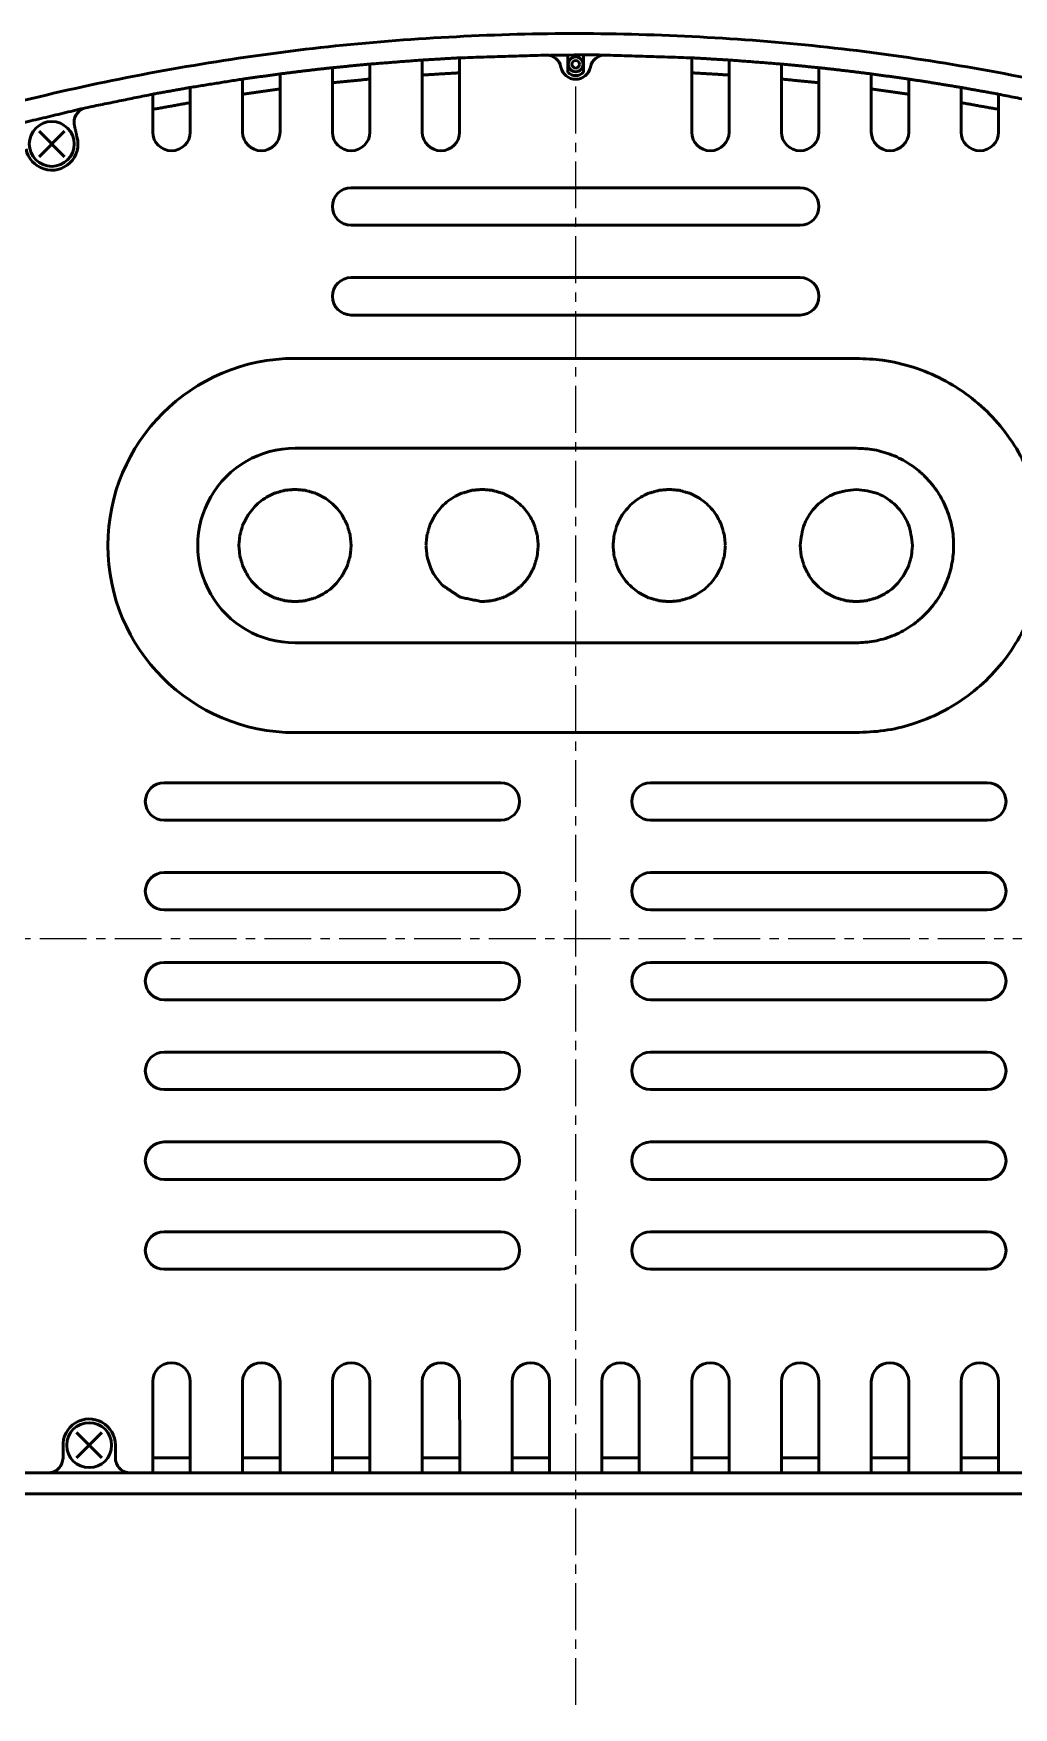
# Model space of a CAD drawing. Extents: x -188 to 653, y 38 to 632.
# Drawn here: x -24 to 106.9, y 150.5 to 374.1 of the extents above; entities that cross this region are included whole.
import ezdxf

# ---------------------------------------------------------------- set-up
doc = ezdxf.new("R2010")
doc.units = 0
doc.header["$LTSCALE"] = 5
doc.linetypes.add('CENTER', pattern=[2, 1.25, -0.25, 0.25, -0.25])
doc.layers.add('1轮廓实线层', color=7, linetype='CONTINUOUS')
doc.layers.add('3中心线层', color=1, linetype='CENTER')

msp = doc.modelspace()

# ---------------------------------------------------------------- linework, layer by layer
at = {"layer": '1轮廓实线层', "lineweight": 50}
for p, q in [((47.39, 371.274), (47.39, 368.948)), ((47.39, 370.02), (47.39, 371.192)), ((49.49, 371.274), (49.49, 368.948)), ((49.49, 370.02), (49.49, 369.52)), ((15.94, 367.555), (15.94, 360.963)), ((20.94, 360.963), (20.94, 368.045)), ((27.94, 368.59), (27.94, 360.963)), ((32.94, 360.963), (32.94, 368.881)), ((63.94, 368.881), (63.94, 360.964)), ((68.94, 360.964), (68.94, 368.591)), ((75.94, 368.046), (75.94, 360.964)), ((80.94, 360.964), (80.94, 367.556)), ((-3.06, 360.963), (-3.06, 364.899)), ((3.94, 366.022), (3.94, 360.963)), ((8.94, 360.963), (8.94, 366.723)), ((87.94, 366.724), (87.94, 360.964)), ((92.94, 360.964), (92.94, 366.023)), ((99.94, 364.899), (99.94, 360.964)), ((-8.06, 363.996), (-8.06, 360.963)), ((104.94, 360.964), (104.94, 363.997)), ((-23.257, 357.678), (-19.863, 361.072)), ((-23.257, 361.072), (-19.863, 357.678)), ((78.44, 353.52), (18.44, 353.519)), ((18.44, 348.519), (78.44, 348.52)), ((78.44, 341.52), (18.44, 341.519)), ((18.44, 336.519), (78.44, 336.52)), ((85.94, 330.721), (10.94, 330.721)), ((10.94, 292.721), (85.94, 292.721)), ((10.94, 280.721), (85.854, 280.721)), ((38.44, 274.02), (-6.56, 274.019)), ((103.44, 274.02), (58.44, 274.02)), ((-6.56, 269.019), (38.44, 269.02)), ((58.44, 269.02), (103.44, 269.02)), ((38.44, 262.02), (-6.56, 262.019)), ((103.44, 262.02), (58.44, 262.02)), ((-6.56, 257.019), (38.44, 257.02)), ((58.44, 257.02), (103.44, 257.02)), ((38.44, 250.02), (-6.56, 250.019)), ((103.44, 250.02), (58.44, 250.02)), ((-6.56, 245.019), (38.44, 245.02)), ((58.44, 245.02), (103.44, 245.02)), ((38.44, 238.02), (-6.56, 238.019)), ((103.44, 238.02), (58.44, 238.02)), ((-6.56, 233.019), (38.44, 233.02)), ((58.44, 233.02), (103.44, 233.02)), ((38.44, 226.02), (-6.56, 226.019)), ((103.44, 226.02), (58.44, 226.02)), ((-6.56, 221.019), (38.44, 221.02)), ((58.44, 221.02), (103.44, 221.02)), ((38.44, 214.02), (-6.56, 214.019)), ((103.44, 214.02), (58.44, 214.02)), ((-6.56, 209.019), (38.44, 209.02)), ((58.44, 209.02), (103.44, 209.02)), ((-8.06, 194.019), (-8.059, 183.807)), ((-3.059, 183.807), (-3.06, 194.019)), ((3.94, 194.019), (3.941, 183.807)), ((8.941, 183.807), (8.94, 194.019)), ((15.94, 194.019), (15.941, 183.807)), ((20.941, 183.807), (20.94, 194.019)), ((27.94, 194.019), (27.941, 183.807)), ((32.941, 183.807), (32.94, 194.019)), ((39.94, 194.02), (39.941, 183.807)), ((44.941, 183.807), (44.94, 194.02)), ((51.94, 194.02), (51.941, 183.807)), ((56.941, 183.807), (56.94, 194.02)), ((63.94, 194.02), (63.941, 183.807)), ((68.941, 183.807), (68.94, 194.02)), ((75.94, 194.02), (75.941, 183.807)), ((80.941, 183.808), (80.94, 194.02)), ((87.94, 194.02), (87.941, 183.807)), ((92.941, 183.808), (92.94, 194.02)), ((99.94, 194.02), (99.941, 183.807)), ((104.941, 183.808), (104.94, 194.02)), ((-18.257, 183.81), (-14.862, 187.204)), ((-18.257, 187.204), (-14.862, 183.81)), ((-20.056, 183.807), (-20.056, 185.345)), ((-13.063, 185.507), (-13.063, 183.807))]:
    msp.add_line(p, q, dxfattribs=at)
for centre, radius in [((48.44, 370.02), 1), ((48.44, 370.02), 0.5), ((-21.56, 359.375), 3), ((-16.559, 185.507), 3)]:
    msp.add_circle(centre, radius, dxfattribs=at)
for centre, radius, start, end in [((44.514, 369.249), 2, 11.10075, 90.75928), ((48.44, 370.02), 2, 191.10075, 348.89573), ((52.365, 369.249), 2, 89.23862, 168.89573), ((-16.581, 362.259), 2, 102.35713, 180.00031), ((-21.56, 359.375), 3.5, 190.94333, 15.67456), ((-5.56, 360.963), 2.5, 180.00031, 0.00031), ((6.44, 360.963), 2.5, 180.00031, 0.00031), ((18.44, 360.963), 2.5, 180.00031, 0.00031), ((30.44, 360.963), 2.5, 180.00031, 0.00031), ((66.44, 360.964), 2.5, 180.00031, 0.00031), ((78.44, 360.964), 2.5, 180.00031, 0.00031), ((90.44, 360.964), 2.5, 180.00031, 0.00031), ((102.44, 360.964), 2.5, 180.00031, 0.00031), ((18.44, 351.019), 2.5, 90.00031, 270.00031), ((78.44, 351.02), 2.5, 270.00031, 90.00031), ((18.44, 339.019), 2.5, 90.00031, 270.00031), ((78.44, 339.02), 2.5, 270.00031, 90.00031), ((10.94, 305.721), 25, 90.00031, 270.00031), ((10.94, 305.721), 13, 89.99994, 269.99999), ((-6.56, 271.519), 2.5, 90.00031, 270.00031), ((38.44, 271.52), 2.5, 270.00031, 90.00031), ((58.44, 271.52), 2.5, 90.00031, 270.00031), ((103.44, 271.52), 2.5, 270.00031, 90.00031), ((-6.56, 259.519), 2.5, 90.00031, 270.00031), ((38.44, 259.52), 2.5, 270.00031, 90.00031), ((58.44, 259.52), 2.5, 90.00031, 270.00031), ((103.44, 259.52), 2.5, 270.00031, 90.00031), ((-6.56, 247.519), 2.5, 90.00031, 270.00031), ((38.44, 247.52), 2.5, 270.00031, 90.00031), ((58.44, 247.52), 2.5, 90.00031, 270.00031), ((103.44, 247.52), 2.5, 270.00031, 90.00031), ((-6.56, 235.519), 2.5, 90.00031, 270.00031), ((38.44, 235.52), 2.5, 270.00031, 90.00031), ((58.44, 235.52), 2.5, 90.00031, 270.00031), ((103.44, 235.52), 2.5, 270.00031, 90.00031), ((-6.56, 223.519), 2.5, 90.00031, 270.00031), ((38.44, 223.52), 2.5, 270.00031, 90.00031), ((58.44, 223.52), 2.5, 90.00031, 270.00031), ((103.44, 223.52), 2.5, 270.00031, 90.00031), ((-6.56, 211.519), 2.5, 90.00031, 270.00031), ((38.44, 211.52), 2.5, 270.00031, 90.00031), ((58.44, 211.52), 2.5, 90.00031, 270.00031), ((103.44, 211.52), 2.5, 270.00031, 90.00031), ((-5.56, 194.019), 2.5, 0.00031, 180.00031), ((6.44, 194.019), 2.5, 0.00031, 180.00031), ((18.44, 194.019), 2.5, 0.00031, 180.00031), ((30.44, 194.019), 2.5, 0.00031, 180.00031), ((42.44, 194.02), 2.5, 0.00031, 180.00031), ((54.44, 194.02), 2.5, 0.00031, 180.00031), ((66.44, 194.02), 2.5, 0.00031, 180.00031), ((78.44, 194.02), 2.5, 0.00031, 180.00031), ((90.44, 194.02), 2.5, 0.00031, 180.00031), ((102.44, 194.02), 2.5, 0.00031, 180.00031), ((-16.559, 185.507), 3.5, 0.00031, 182.65311), ((-11.063, 183.807), 2, 180.00038, 270.00065)]:
    msp.add_arc(centre, radius, start, end, dxfattribs=at)
for points, knots in [([(143.275, 359.185), (138.168, 360.748), (128.044, 363.846), (112.521, 367.54), (96.887, 370.445), (81.018, 372.563), (64.986, 373.808), (48.764, 374.287), (32.506, 373.845), (16.365, 372.62), (0.334, 370.501), (-15.464, 367.581), (-31.099, 363.865), (-41.273, 360.752), (-46.396, 359.184)], [0, 0, 0, 0, 0.0838072, 0.1661367, 0.2489902, 0.3312671, 0.4143816, 0.4983057, 0.5822928, 0.665941, 0.7492461, 0.8330356, 0.9159389, 1, 1, 1, 1]), ([(15.94, 367.555), (15.94, 367.818), (15.94, 368.344), (15.94, 369.008), (15.94, 369.475), (15.94, 369.536), (15.94, 369.567)], [0, 0, 0, 0, 0.2502198, 0.4998032, 0.7499494, 1, 1, 1, 1]), ([(20.94, 370.053), (20.94, 370.026), (20.94, 369.97), (20.94, 369.593), (20.94, 369.182), (20.94, 368.707), (20.94, 368.307), (20.94, 368.045)], [0, 0, 0, 0, 0.2371282, 0.4881268, 0.6192345, 0.7507605, 1, 1, 1, 1]), ([(27.94, 368.59), (27.94, 368.853), (27.94, 369.377), (27.94, 370.04), (27.94, 370.504), (27.94, 370.564), (27.94, 370.595)], [0, 0, 0, 0, 0.2502381, 0.4998055, 0.7499404, 1, 1, 1, 1]), ([(32.94, 370.883), (32.94, 370.855), (32.94, 370.799), (32.94, 370.425), (32.94, 370.021), (32.94, 369.547), (32.94, 369.145), (32.94, 368.881)], [0, 0, 0, 0, 0.2415331, 0.485965, 0.616813, 0.7489124, 1, 1, 1, 1]), ([(44.873, 371.217), (45.176, 371.224), (47.679, 371.275), (50.185, 371.286), (52.386, 371.257)], [0.25052276, 0.25052276, 0.25052276, 0.25052276, 0.29240104, 0.59649923, 0.59649923, 0.59649923, 0.59649923]), ([(63.94, 368.881), (63.94, 369.144), (63.94, 369.668), (63.94, 370.33), (63.94, 370.793), (63.94, 370.854), (63.94, 370.884)], [0, 0, 0, 0, 0.250235, 0.4998001, 0.7499349, 1, 1, 1, 1]), ([(68.94, 370.595), (68.94, 370.568), (68.94, 370.511), (68.94, 370.134), (68.94, 369.724), (68.94, 369.253), (68.94, 368.852), (68.94, 368.591)], [0, 0, 0, 0, 0.2391859, 0.4900472, 0.6185882, 0.7511659, 1, 1, 1, 1]), ([(75.94, 368.046), (75.94, 368.309), (75.94, 368.834), (75.94, 369.497), (75.94, 369.963), (75.94, 370.024), (75.94, 370.054)], [0, 0, 0, 0, 0.250244, 0.4998196, 0.7499528, 1, 1, 1, 1]), ([(80.94, 369.568), (80.94, 369.541), (80.94, 369.484), (80.94, 369.107), (80.94, 368.695), (80.94, 368.221), (80.94, 367.819), (80.94, 367.556)], [0, 0, 0, 0, 0.23757801, 0.48874008, 0.61751689, 0.75070178, 1, 1, 1, 1]), ([(-3.06, 366.928), (-3.06, 366.9), (-3.06, 366.843), (-3.06, 366.46), (-3.06, 366.045), (-3.06, 365.568), (-3.06, 365.163), (-3.06, 364.899)], [0, 0, 0, 0, 0.23762023, 0.4884102, 0.61700672, 0.74971594, 1, 1, 1, 1]), ([(3.94, 366.022), (3.94, 366.286), (3.94, 366.813), (3.94, 367.48), (3.94, 367.951), (3.94, 368.013), (3.94, 368.044)], [0, 0, 0, 0, 0.2503965, 0.5001393, 0.7499956, 1, 1, 1, 1]), ([(8.94, 368.739), (8.94, 368.712), (8.94, 368.656), (8.94, 368.277), (8.94, 367.864), (8.94, 367.389), (8.94, 366.986), (8.94, 366.723)], [0, 0, 0, 0, 0.2376993, 0.4887504, 0.6174999, 0.7505738, 1, 1, 1, 1]), ([(87.94, 366.724), (87.94, 366.987), (87.94, 367.513), (87.94, 368.18), (87.94, 368.649), (87.94, 368.71), (87.94, 368.741)], [0, 0, 0, 0, 0.2503071, 0.5000806, 0.7499623, 1, 1, 1, 1]), ([(92.94, 368.044), (92.94, 368.017), (92.94, 367.96), (92.94, 367.58), (92.94, 367.166), (92.94, 366.69), (92.94, 366.286), (92.94, 366.023)], [0, 0, 0, 0, 0.237652, 0.4885292, 0.6171812, 0.7500833, 1, 1, 1, 1]), ([(99.94, 364.899), (99.94, 365.163), (99.94, 365.691), (99.94, 366.361), (99.94, 366.835), (99.94, 366.897), (99.94, 366.928)], [0, 0, 0, 0, 0.2503201, 0.5000906, 0.7499803, 1, 1, 1, 1]), ([(-8.06, 363.996), (-8.06, 364.261), (-8.06, 364.789), (-8.06, 365.466), (-8.06, 365.845), (-8.06, 366.009), (-8.06, 366.024), (-8.06, 366.031)], [0, 0, 0, 0, 0.2500043, 0.4994497, 0.7490201, 0.8746722, 1, 1, 1, 1]), ([(104.94, 366.032), (104.94, 366.004), (104.94, 365.946), (104.94, 365.561), (104.94, 365.145), (104.94, 364.666), (104.94, 364.262), (104.94, 363.997)], [0, 0, 0, 0, 0.2376069, 0.4883205, 0.6181178, 0.7494166, 1, 1, 1, 1]), ([(85.854, 280.721), (87.127, 280.774), (89.673, 280.879), (93.535, 281.795), (97.328, 283.335), (100.929, 285.561), (104.096, 288.369), (106.757, 291.659), (108.815, 295.356), (110.238, 299.341), (110.957, 303.512), (110.98, 307.745), (110.277, 311.918), (108.898, 315.918), (106.854, 319.624), (104.229, 322.944), (101.073, 325.763), (97.496, 328.028), (93.586, 329.635), (89.69, 330.567), (87.112, 330.673), (85.94, 330.721)], [0, 0, 0, 0, 0.0485691, 0.0971384, 0.1507572, 0.2043759, 0.2580257, 0.3116756, 0.3652843, 0.4188931, 0.4725529, 0.5262125, 0.5798253, 0.6334383, 0.6870822, 0.7407257, 0.7943623, 0.8479992, 0.9016209, 0.9552423, 1, 1, 1, 1]), ([(85.94, 292.721), (86.733, 292.761), (87.945, 292.822), (89.536, 293.209), (90.745, 293.618), (91.928, 294.157), (93.07, 294.823), (93.967, 295.478), (94.647, 296.059), (95.296, 296.675), (96.047, 297.508), (97.091, 298.937), (98.093, 300.872), (98.786, 303.281), (98.975, 305.303), (98.906, 306.888), (98.74, 308.103), (98.454, 309.317), (98.042, 310.526), (97.503, 311.709), (96.837, 312.851), (96.05, 313.93), (95.301, 314.761), (94.571, 315.454), (93.884, 316.027), (92.981, 316.669), (91.932, 317.282), (90.753, 317.82), (89.54, 318.231), (87.949, 318.619), (86.733, 318.68), (85.94, 318.721)], [0, 0, 0, 0, 0.0582084, 0.0889456, 0.1199737, 0.1519777, 0.1843104, 0.216988, 0.2334855, 0.2500275, 0.282705, 0.3157332, 0.3799894, 0.4416797, 0.4989076, 0.528406, 0.5581614, 0.5888986, 0.6199266, 0.6519305, 0.6842629, 0.7169406, 0.7499688, 0.7662914, 0.7909161, 0.8156896, 0.8476945, 0.8800281, 0.9107644, 0.9417915, 1, 1, 1, 1]), ([(-8.059, 181.807), (-8.059, 181.836), (-8.059, 181.895), (-8.059, 182.276), (-8.059, 182.677), (-8.059, 183.146), (-8.059, 183.544), (-8.059, 183.807)], [0, 0, 0, 0, 0.2467932, 0.4923888, 0.6207772, 0.748897, 1, 1, 1, 1]), ([(-8.059, 183.807), (-7.126, 183.807), (-5.459, 183.807), (-3.793, 183.807), (-3.059, 183.807)], [0, 0, 0, 0, 0.56, 1, 1, 1, 1]), ([(-3.059, 183.807), (-3.059, 183.545), (-3.059, 183.021), (-3.059, 182.36), (-3.059, 181.898), (-3.059, 181.837), (-3.059, 181.807)], [0, 0, 0, 0, 0.2501919, 0.4997578, 0.74991, 1, 1, 1, 1]), ([(3.941, 181.807), (3.941, 181.836), (3.941, 181.895), (3.941, 182.276), (3.941, 182.677), (3.941, 183.146), (3.941, 183.544), (3.941, 183.807)], [0, 0, 0, 0, 0.2467918, 0.4923861, 0.6207749, 0.7488951, 1, 1, 1, 1]), ([(3.941, 183.807), (4.874, 183.807), (6.541, 183.807), (8.207, 183.807), (8.941, 183.807)], [0, 0, 0, 0, 0.56, 1, 1, 1, 1]), ([(8.941, 183.807), (8.941, 183.545), (8.941, 183.021), (8.941, 182.36), (8.941, 181.898), (8.941, 181.837), (8.941, 181.807)], [0, 0, 0, 0, 0.2501919, 0.4997577, 0.74991, 1, 1, 1, 1]), ([(15.941, 181.807), (15.941, 181.837), (15.941, 181.895), (15.941, 182.276), (15.941, 182.677), (15.941, 183.146), (15.941, 183.544), (15.941, 183.807)], [0, 0, 0, 0, 0.2467905, 0.4923884, 0.6207768, 0.7488966, 1, 1, 1, 1]), ([(15.941, 183.807), (16.874, 183.807), (18.541, 183.807), (20.207, 183.807), (20.941, 183.807)], [0, 0, 0, 0, 0.56, 1, 1, 1, 1]), ([(20.941, 183.807), (20.941, 183.545), (20.941, 183.021), (20.941, 182.36), (20.941, 181.898), (20.941, 181.837), (20.941, 181.807)], [0, 0, 0, 0, 0.2501919, 0.4997576, 0.7499099, 1, 1, 1, 1]), ([(27.941, 181.807), (27.941, 181.836), (27.941, 181.895), (27.941, 182.276), (27.941, 182.677), (27.941, 183.146), (27.941, 183.544), (27.941, 183.807)], [0, 0, 0, 0, 0.2467377, 0.492291, 0.620653, 0.7487449, 1, 1, 1, 1]), ([(27.941, 183.807), (28.874, 183.807), (30.541, 183.807), (32.207, 183.807), (32.941, 183.807)], [0, 0, 0, 0, 0.56, 1, 1, 1, 1]), ([(32.941, 183.807), (32.941, 183.545), (32.941, 183.021), (32.941, 182.36), (32.941, 181.898), (32.941, 181.837), (32.941, 181.807)], [0, 0, 0, 0, 0.2501918, 0.4997568, 0.7499096, 1, 1, 1, 1]), ([(39.941, 181.807), (39.941, 181.836), (39.941, 181.894), (39.941, 182.274), (39.941, 182.674), (39.941, 183.143), (39.941, 183.542), (39.941, 183.807)], [0, 0, 0, 0, 0.24635883, 0.49154861, 0.61971359, 0.7476137, 1, 1, 1, 1]), ([(39.941, 183.807), (40.874, 183.807), (42.541, 183.807), (44.207, 183.807), (44.941, 183.807)], [0, 0, 0, 0, 0.56, 1, 1, 1, 1]), ([(44.941, 183.807), (44.941, 183.545), (44.941, 183.021), (44.941, 182.36), (44.941, 181.898), (44.941, 181.837), (44.941, 181.807)], [0, 0, 0, 0, 0.2501919, 0.4997556, 0.749909, 1, 1, 1, 1]), ([(51.941, 181.807), (51.941, 181.836), (51.941, 181.895), (51.941, 182.276), (51.941, 182.677), (51.941, 183.146), (51.941, 183.544), (51.941, 183.807)], [0, 0, 0, 0, 0.246784, 0.4924063, 0.6207912, 0.7489063, 1, 1, 1, 1]), ([(51.941, 183.807), (52.874, 183.807), (54.541, 183.807), (56.207, 183.807), (56.941, 183.807)], [0, 0, 0, 0, 0.56, 1, 1, 1, 1]), ([(56.941, 183.807), (56.941, 183.545), (56.941, 183.021), (56.941, 182.36), (56.941, 181.898), (56.941, 181.837), (56.941, 181.807)], [0, 0, 0, 0, 0.2501919, 0.4997545, 0.7499084, 1, 1, 1, 1]), ([(63.941, 181.807), (63.941, 181.836), (63.941, 181.895), (63.941, 182.276), (63.941, 182.677), (63.941, 183.146), (63.941, 183.544), (63.941, 183.807)], [0, 0, 0, 0, 0.2467814, 0.4924125, 0.6207963, 0.7489101, 1, 1, 1, 1]), ([(63.941, 183.807), (64.874, 183.807), (66.541, 183.807), (68.207, 183.807), (68.941, 183.807)], [0, 0, 0, 0, 0.56, 1, 1, 1, 1]), ([(68.941, 183.807), (68.941, 183.545), (68.941, 183.021), (68.941, 182.36), (68.941, 181.898), (68.941, 181.837), (68.941, 181.807)], [0, 0, 0, 0, 0.2501919, 0.4997538, 0.7499081, 1, 1, 1, 1]), ([(75.941, 181.807), (75.941, 181.836), (75.941, 181.895), (75.941, 182.276), (75.941, 182.677), (75.941, 183.146), (75.941, 183.544), (75.941, 183.807)], [0, 0, 0, 0, 0.2467817, 0.4924133, 0.6207964, 0.7489091, 1, 1, 1, 1]), ([(80.941, 183.808), (80.941, 183.545), (80.941, 183.021), (80.941, 182.36), (80.941, 181.898), (80.941, 181.837), (80.941, 181.807)], [0, 0, 0, 0, 0.2501917, 0.49975346, 0.74990793, 1, 1, 1, 1]), ([(87.941, 181.807), (87.941, 181.836), (87.941, 181.895), (87.941, 182.276), (87.941, 182.677), (87.941, 183.146), (87.941, 183.544), (87.941, 183.807)], [0, 0, 0, 0, 0.2467842, 0.4924087, 0.6207919, 0.7489043, 1, 1, 1, 1]), ([(87.941, 183.807), (88.874, 183.807), (90.541, 183.807), (92.207, 183.807), (92.941, 183.807)], [0, 0, 0, 0, 0.56, 1, 1, 1, 1]), ([(92.941, 183.808), (92.941, 183.545), (92.941, 183.021), (92.941, 182.36), (92.941, 181.898), (92.941, 181.837), (92.941, 181.807)], [0, 0, 0, 0, 0.2501913, 0.4997539, 0.7499081, 1, 1, 1, 1]), ([(99.941, 183.807), (100.874, 183.807), (102.541, 183.808), (104.207, 183.808), (104.941, 183.808)], [0, 0, 0, 0, 0.56, 1, 1, 1, 1]), ([(99.941, 181.807), (99.941, 181.837), (99.941, 181.895), (99.941, 182.276), (99.941, 182.677), (99.941, 183.146), (99.941, 183.544), (99.941, 183.807)], [0, 0, 0, 0, 0.2467887, 0.4923984, 0.6207827, 0.7488963, 1, 1, 1, 1]), ([(104.941, 183.808), (104.941, 183.545), (104.941, 183.021), (104.941, 182.36), (104.941, 181.898), (104.941, 181.838), (104.941, 181.808)], [0, 0, 0, 0, 0.2501909, 0.4997555, 0.7499089, 1, 1, 1, 1]), ([(-8.059, 181.807), (-7.126, 181.807), (-5.459, 181.807), (-3.793, 181.807), (-3.059, 181.807)], [0, 0, 0, 0, 0.56, 1, 1, 1, 1]), ([(-3.059, 181.807), (-1.271, 181.807), (1.063, 181.807), (3.396, 181.807), (3.941, 181.807)], [0, 0, 0, 0, 0.7666263, 1, 1, 1, 1]), ([(3.941, 181.807), (4.874, 181.807), (6.541, 181.807), (8.207, 181.807), (8.941, 181.807)], [0, 0, 0, 0, 0.56, 1, 1, 1, 1]), ([(15.941, 181.807), (16.874, 181.807), (18.541, 181.807), (20.207, 181.807), (20.941, 181.807)], [0, 0, 0, 0, 0.56, 1, 1, 1, 1]), ([(27.941, 181.807), (28.874, 181.807), (30.541, 181.807), (32.207, 181.807), (32.941, 181.807)], [0, 0, 0, 0, 0.56, 1, 1, 1, 1]), ([(39.941, 181.807), (40.874, 181.807), (42.541, 181.807), (44.207, 181.807), (44.941, 181.807)], [0, 0, 0, 0, 0.56, 1, 1, 1, 1]), ([(44.941, 181.807), (51.868, 181.807), (78.868, 181.807), (105.868, 181.808), (125.941, 181.808)], [0, 0, 0, 0, 0.2565841, 1, 1, 1, 1]), ([(51.941, 181.808), (52.874, 181.808), (54.541, 181.808), (56.207, 181.808), (56.941, 181.808)], [0, 0, 0, 0, 0.56, 1, 1, 1, 1]), ([(63.941, 181.808), (64.874, 181.808), (66.541, 181.808), (68.207, 181.808), (68.941, 181.808)], [0, 0, 0, 0, 0.56, 1, 1, 1, 1]), ([(75.941, 181.808), (76.874, 181.808), (78.541, 181.808), (80.207, 181.808), (80.941, 181.808)], [0, 0, 0, 0, 0.56, 1, 1, 1, 1]), ([(87.941, 181.808), (88.874, 181.808), (90.541, 181.808), (92.207, 181.808), (92.941, 181.808)], [0, 0, 0, 0, 0.56, 1, 1, 1, 1]), ([(99.941, 181.808), (100.874, 181.808), (102.541, 181.808), (104.207, 181.808), (104.941, 181.808)], [0, 0, 0, 0, 0.56, 1, 1, 1, 1]), ([(-34.559, 179.019), (-30.39, 179.019), (-22.28, 179.019), (-10.462, 179.019), (0.898, 179.019), (12.239, 179.019), (23.736, 179.019), (35.333, 179.02), (46.807, 179.02), (59.264, 179.02), (72.844, 179.02), (87.208, 179.02), (101.564, 179.02), (116.19, 179.02), (126.236, 179.02), (131.441, 179.02)], [0, 0, 0, 0, 0.075358, 0.1465567, 0.2135811, 0.2806628, 0.3515049, 0.4213669, 0.4902454, 0.5588612, 0.6464919, 0.7356723, 0.818456, 0.9059385, 1, 1, 1, 1])]:
    msp.add_open_spline(points, degree=3, knots=knots, dxfattribs=at)
for points, degree in [([(13.535, 369.302), (8.94, 368.74)], 1), ([(15.94, 369.567), (13.535, 369.302)], 1), ([(20.94, 370.053), (15.94, 369.567)], 1), ([(27.94, 370.595), (20.94, 370.053)], 1), ([(32.94, 370.883), (27.94, 370.594)], 1), ([(44.488, 371.249), (32.94, 370.884)], 1), ([(63.94, 370.884), (52.391, 371.249)], 1), ([(68.94, 370.594), (63.94, 370.883)], 1), ([(75.94, 370.054), (68.94, 370.595)], 1), ([(80.94, 369.568), (75.94, 370.054)], 1), ([(83.346, 369.303), (80.94, 369.567)], 1), ([(87.94, 368.741), (83.346, 369.303)], 1), ([(-3.06, 366.928), (-8.06, 366.032)], 1), ([(3.94, 368.044), (-3.06, 366.928)], 1), ([(8.94, 368.739), (3.94, 368.043)], 1), ([(20.94, 368.046), (15.94, 367.556)], 1), ([(32.94, 368.88), (27.94, 368.589)], 1), ([(47.39, 368.948), (47.544, 368.828), (47.851, 368.588), (48.44, 368.485), (49.028, 368.588), (49.336, 368.828), (49.49, 368.948)], 3), ([(68.94, 368.59), (63.94, 368.881)], 1), ([(80.94, 367.557), (75.94, 368.047)], 1), ([(92.94, 368.044), (87.94, 368.74)], 1), ([(95.134, 367.712), (92.94, 368.044)], 1), ([(99.94, 366.928), (95.134, 367.712)], 1), ([(104.94, 366.032), (99.94, 366.928)], 1), ([(-8.06, 366.031), (-17.009, 364.212)], 1), ([(-3.06, 364.899), (-8.06, 363.996)], 1), ([(8.94, 366.722), (3.94, 366.022)], 1), ([(92.94, 366.022), (87.94, 366.723)], 1), ([(104.94, 363.997), (99.94, 364.899)], 1), ([(113.888, 364.214), (104.94, 366.032)], 1), ([(-17.009, 364.212), (-27.728, 361.656)], 1), ([(-18.581, 362.259), (-18.531, 361.814)], 1), ([(-18.531, 361.814), (-18.191, 360.321)], 1), ([(85.94, 318.721), (10.94, 318.72)], 1), ([(9.575, 313.095), (10.94, 313.221)], 1), ([(10.94, 313.221), (12.305, 313.095)], 1), ([(34.575, 313.096), (35.94, 313.221)], 1), ([(35.94, 313.221), (37.305, 313.096)], 1), ([(59.575, 313.095), (60.94, 313.221)], 1), ([(60.94, 313.221), (62.305, 313.095)], 1), ([(78.44, 305.721), (78.552, 306.703), (78.778, 308.669), (80.512, 311.148), (82.991, 312.882), (84.957, 313.108), (85.94, 313.221)], 3), ([(85.94, 313.221), (86.922, 313.108), (88.888, 312.882), (91.367, 311.148), (93.102, 308.669), (93.327, 306.703), (93.44, 305.721)], 3), ([(4.662, 309.825), (5.137, 310.439), (6.087, 311.668), (7.482, 312.352), (8.179, 312.694)], 3), ([(8.179, 312.694), (9.575, 313.095)], 1), ([(12.305, 313.095), (13.701, 312.694)], 1), ([(13.701, 312.694), (15.044, 311.998)], 1), ([(15.044, 311.998), (15.658, 311.523), (16.887, 310.573), (17.571, 309.179), (17.913, 308.482)], 3), ([(29.662, 309.825), (30.137, 310.439), (31.087, 311.668), (32.482, 312.352), (33.179, 312.694)], 3), ([(33.179, 312.694), (34.575, 313.096)], 1), ([(37.305, 313.096), (38.701, 312.694)], 1), ([(38.701, 312.694), (40.044, 311.998)], 1), ([(40.044, 311.998), (40.658, 311.523), (41.887, 310.573), (42.571, 309.179), (42.913, 308.482)], 3), ([(54.662, 309.825), (55.137, 310.439), (56.087, 311.668), (57.482, 312.352), (58.179, 312.694)], 3), ([(58.179, 312.694), (59.575, 313.095)], 1), ([(62.305, 313.095), (63.701, 312.694)], 1), ([(63.701, 312.694), (65.044, 311.998)], 1), ([(65.044, 311.998), (65.658, 311.523), (66.887, 310.573), (67.571, 309.179), (67.913, 308.481)], 3), ([(3.966, 308.481), (4.662, 309.825)], 1), ([(28.966, 308.482), (29.662, 309.825)], 1), ([(53.966, 308.481), (54.662, 309.825)], 1), ([(3.44, 305.721), (3.565, 307.085)], 1), ([(3.565, 307.085), (3.966, 308.481)], 1), ([(17.913, 308.482), (18.315, 307.086)], 1), ([(18.315, 307.086), (18.44, 305.721)], 1), ([(28.44, 305.721), (28.565, 307.086)], 1), ([(28.565, 307.086), (28.966, 308.482)], 1), ([(42.913, 308.482), (43.315, 307.086)], 1), ([(43.315, 307.086), (43.44, 305.721)], 1), ([(53.44, 305.721), (53.565, 307.085)], 1), ([(53.565, 307.085), (53.966, 308.481)], 1), ([(67.913, 308.481), (68.315, 307.085)], 1), ([(68.315, 307.085), (68.44, 305.721)], 1), ([(3.565, 304.356), (3.44, 305.721)], 1), ([(3.966, 302.96), (3.565, 304.356)], 1), ([(18.315, 304.356), (17.913, 302.96)], 1), ([(18.44, 305.721), (18.315, 304.356)], 1), ([(28.577, 304.291), (28.44, 305.721)], 1), ([(30.661, 300.393), (30.167, 300.965), (29.178, 302.107), (28.778, 303.563), (28.577, 304.291)], 3), ([(43.302, 304.292), (42.877, 302.871)], 1), ([(43.44, 305.721), (43.302, 304.292)], 1), ([(53.565, 304.356), (53.44, 305.721)], 1), ([(53.966, 302.96), (53.565, 304.356)], 1), ([(68.315, 304.356), (67.913, 302.96)], 1), ([(68.44, 305.721), (68.315, 304.356)], 1), ([(78.565, 304.356), (78.44, 305.721)], 1), ([(78.966, 302.96), (78.565, 304.356)], 1), ([(93.315, 304.356), (92.913, 302.96)], 1), ([(93.44, 305.721), (93.315, 304.356)], 1), ([(6.836, 299.443), (6.221, 299.918), (4.992, 300.868), (4.308, 302.263), (3.966, 302.96)], 3), ([(17.913, 302.96), (17.217, 301.617)], 1), ([(42.877, 302.871), (42.663, 302.416), (42.234, 301.507), (41.557, 300.765), (41.219, 300.394)], 3), ([(56.836, 299.443), (56.221, 299.918), (54.992, 300.868), (54.308, 302.263), (53.966, 302.96)], 3), ([(67.913, 302.96), (67.217, 301.616)], 1), ([(81.836, 299.443), (81.221, 299.918), (79.992, 300.868), (79.308, 302.263), (78.966, 302.96)], 3), ([(92.913, 302.96), (92.217, 301.617)], 1), ([(17.217, 301.617), (16.742, 301.002), (15.792, 299.773), (14.398, 299.089), (13.701, 298.747)], 3), ([(33.042, 298.803), (30.661, 300.393)], 1), ([(41.219, 300.394), (40.091, 299.475)], 1), ([(67.217, 301.616), (66.742, 301.002), (65.792, 299.773), (64.398, 299.089), (63.701, 298.747)], 3), ([(92.217, 301.617), (91.742, 301.002), (90.792, 299.773), (89.398, 299.089), (88.701, 298.747)], 3), ([(8.179, 298.747), (6.836, 299.443)], 1), ([(9.575, 298.346), (8.179, 298.747)], 1), ([(10.94, 298.221), (9.575, 298.346)], 1), ([(12.305, 298.346), (10.94, 298.221)], 1), ([(13.701, 298.747), (12.305, 298.346)], 1), ([(35.94, 298.221), (33.042, 298.803)], 1), ([(37.432, 298.371), (35.94, 298.221)], 1), ([(38.837, 298.803), (37.432, 298.371)], 1), ([(40.091, 299.475), (38.837, 298.803)], 1), ([(58.179, 298.747), (56.836, 299.443)], 1), ([(59.575, 298.346), (58.179, 298.747)], 1), ([(60.94, 298.221), (59.575, 298.346)], 1), ([(62.305, 298.346), (60.94, 298.221)], 1), ([(63.701, 298.747), (62.305, 298.346)], 1), ([(83.179, 298.747), (81.836, 299.443)], 1), ([(84.575, 298.346), (83.179, 298.747)], 1), ([(85.94, 298.221), (84.575, 298.346)], 1), ([(87.305, 298.346), (85.94, 298.221)], 1), ([(88.701, 298.747), (87.305, 298.346)], 1), ([(-22.056, 181.807), (-21.794, 181.837), (-21.269, 181.897), (-20.608, 182.36), (-20.146, 183.021), (-20.086, 183.545), (-20.056, 183.807)], 3), ([(75.941, 183.807), (80.941, 183.807)], 1), ([(-41.059, 181.807), (-8.059, 181.807)], 1), ([(-29.059, 181.807), (-22.056, 181.807)], 1), ([(-22.056, 181.807), (-11.063, 181.807)], 1), ([(-11.063, 181.807), (-8.059, 181.807)], 1), ([(-3.059, 181.807), (3.941, 181.807)], 1), ([(8.941, 181.807), (15.941, 181.807)], 1), ([(8.941, 181.807), (15.941, 181.807)], 1), ([(20.941, 181.807), (27.941, 181.807)], 1), ([(20.941, 181.807), (27.941, 181.807)], 1), ([(32.941, 181.807), (39.941, 181.807)], 1), ([(32.941, 181.807), (39.941, 181.807)], 1), ([(44.941, 181.807), (51.941, 181.807)], 1), ([(56.941, 181.807), (63.941, 181.807)], 1), ([(68.941, 181.807), (75.941, 181.807)], 1), ([(80.941, 181.807), (87.941, 181.807)], 1), ([(92.941, 181.807), (99.941, 181.807)], 1), ([(104.941, 181.808), (107.944, 181.808)], 1)]:
    msp.add_open_spline(points, degree=degree, dxfattribs=at)
at = {"layer": '3中心线层'}
for p, q in [((48.439, 367.047), (48.439, 150.453)), ((-163.148, 253.223), (260.026, 253.223))]:
    msp.add_line(p, q, dxfattribs=at)

doc.saveas('drawing.dxf')
